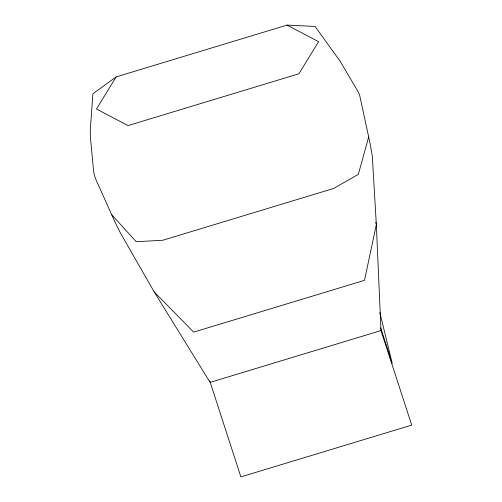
<?xml version="1.0" encoding="UTF-8"?>
<svg xmlns="http://www.w3.org/2000/svg" width="502" height="502" viewBox="0 0 502 502"><rect width="100%" height="100%" fill="white"/><g stroke="black" fill="none" stroke-linecap="round" stroke-linejoin="round"><path stroke-width="0.75" d="M376.331 224.589L364.515 280.329L193.653 332.129L154.208 291.932L120.116 232.445L114.726 221.438L95.669 178.994L94.37 175.33L93.579 170.994L90.398 137.008L90.266 130.269L92.92 93.761L116.163 76.9L287.031 25.1L315.043 26.418L340.155 61.288L357.669 90.931L359.589 94.922L370.2 143.98L372.302 155.99L376.331 224.589L380.98 330.573L411.734 425.1L240.872 476.9L209.767 380.936M368.669 136.952L358.334 174.363L333.642 188.457L162.78 240.257L136.211 241.707L111.814 214.825M116.163 76.9L96.466 109.016L128.035 125.588L298.897 73.788L318.594 41.672L287.031 25.1M380.98 330.573L210.118 382.38L154.208 291.932M380.673 327.825L392.238 363.373L379.832 312.476M375.785 222.336L376.149 223.836"/></g></svg>
